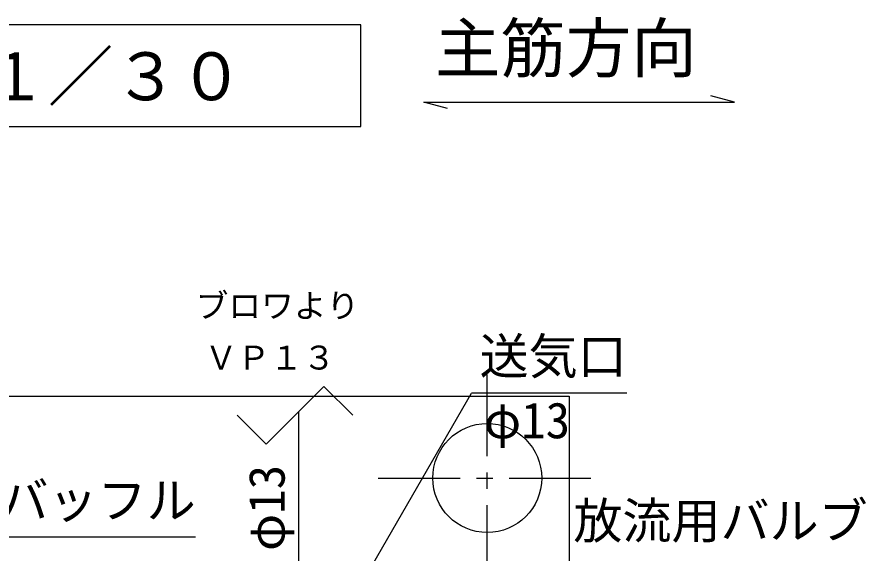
# Model space of a CAD drawing. Units: millimetres, scale not verified. Extents: x -24028 to 8910, y -6308 to 6308.
# Drawn here: x -3830 to -2272, y 1618 to 2602 of the extents above; entities that cross this region are included whole.
import ezdxf
from ezdxf.enums import TextEntityAlignment as Align

# ---------------------------------------------------------------- set-up
doc = ezdxf.new("R2010")
doc.units = ezdxf.units.MM
doc.header["$LTSCALE"] = 30
doc.linetypes.add('CHAIN1', pattern=[8, 5, -1, 1, -1])
for name, color, linetype, lineweight in [('0-4_08', 2, 'CHAIN1', 25), ('0-5_空気管', 3, 'Continuous', 25), ('0-6_07', 3, 'Continuous', 25), ('0-C_機器', 2, 'Continuous', 25), ('0-D_1-3_A-PIPE', 3, 'Continuous', 25)]:
    doc.layers.add(name, color=color, linetype=linetype, lineweight=lineweight)
doc.styles.add('ＭＳ ゴシック', font='')
doc.styles.get('ＭＳ ゴシック').set_extended_font_data('MS Gothic')

msp = doc.modelspace()

# ---------------------------------------------------------------- linework, layer by layer
at = {"layer": '0-4_08'}
for p, q in [((-2967.24, 1555.64), (-2967.24, 1955.64)), ((-3167.24, 1755.64), (-2767.24, 1755.64))]:
    msp.add_line(p, q, dxfattribs=at)
at = {"layer": '0-4_08', "linetype": 'Continuous'}
msp.add_circle((-2967.24, 1755.64), 100, dxfattribs=at)
at = {"layer": '0-5_空気管'}
for p in [(-3313.24, 1362.56), (-2711.35, 1911.44)]:
    msp.add_line(p, (-2996.35, 1911.44), dxfattribs=at)
msp.add_lwpolyline([(-3502.29, 1646.99), (-4054.16, 1646.99), (-3935.42, 1180.05)], dxfattribs=at)
at = {"layer": '0-6_07', "color": 7}
for p, q in [((-3266.92, 1923.7), (-3372.92, 1817.7)), ((-3213.92, 1870.7), (-3266.92, 1923.7)), ((-3372.92, 1817.7), (-3425.92, 1870.7))]:
    msp.add_line(p, q, dxfattribs=at)
at = {"layer": '0-6_07', "color": 6}
msp.add_line((-3313.24, 1362.56), (-3313.24, 1877.38), dxfattribs=at)
at = {"layer": '0-C_機器'}
for p, q in [((-5907.24, 1905.64), (-2817.24, 1905.64)), ((-2817.24, 1905.64), (-2817.24, 65.64))]:
    msp.add_line(p, q, dxfattribs=at)
at = {"layer": '0-C_機器', "color": 3}
msp.add_lwpolyline([(-3198.93, 2400.71), (-3198.93, 2587.02), (-5228.25, 2587.02), (-5228.25, 2400.71)], close=True, dxfattribs=at)
at = {"layer": '0-D_1-3_A-PIPE'}
msp.add_lwpolyline([(-3040.04, 2433.52), (-3083.51, 2445.16), (-2513.51, 2445.16), (-2556.98, 2456.81)], dxfattribs=at)

# ---------------------------------------------------------------- texts
at = {"layer": '0-5_空気管', "color": 4, "style": 'ＭＳ ゴシック'}
for s, height, p in [('ブロワより', 43.99, (-3502.18, 2036.77)), ('送気口', 65.98, (-2981.35, 1926.44)), ('ＶＰ１３', 43.99, (-3485.8, 1941.47)), ('φ13', 65.98, (-2973.21, 1808.8)), ('移流バッフル', 65.98, (-4042.29, 1661.99)), ('放流用バルブ', 65.98, (-2809.25, 1624.63))]:
    msp.add_text(s, height=height, dxfattribs=at).set_placement(p, align=Align.BOTTOM_LEFT)
msp.add_text('φ13', height=65.98, rotation=90, dxfattribs=at).set_placement((-3319.13, 1621.81), align=Align.BOTTOM_LEFT)
at = {"layer": '0-C_機器', "color": 4, "style": 'ＭＳ ゴシック'}
msp.add_text('Ｓ＝１／３０', height=87.98, dxfattribs=at).set_placement((-4133.45, 2422.42), align=Align.BOTTOM_LEFT)
at = {"layer": '0-D_1-3_A-PIPE', "color": 4, "style": 'ＭＳ ゴシック'}
msp.add_text('主筋方向', height=87.98, dxfattribs=at).set_placement((-3063.05, 2473.97), align=Align.BOTTOM_LEFT)

doc.saveas('drawing.dxf')
